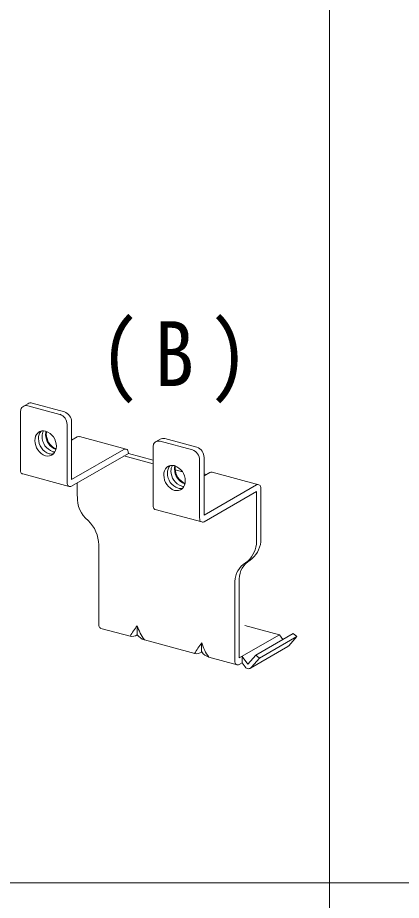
# Model space of a CAD drawing. Units: millimetres on the paper. Extents: x -195 to 195, y -140 to 138.
# Drawn here: x -39.17 to -32.65, y 93.34 to 108.33 of the extents above; entities that cross this region are included whole.
import ezdxf

# ---------------------------------------------------------------- set-up
doc = ezdxf.new("R2010")
doc.units = ezdxf.units.MM
doc.layers.add('0-6_文字', color=7, linetype='Continuous')
for name, color, linetype, lineweight in [('0-B_補強金具・金具・その他', 3, 'Continuous', 18), ('F-2_野縁受け', 3, 'Continuous', 18), ('F-4_ブレース・補強材', 4, 'Continuous', 9)]:
    doc.layers.add(name, color=color, linetype=linetype, lineweight=lineweight)
doc.styles.add('ＭＳ ゴシック', font='')
doc.styles.get('ＭＳ ゴシック').set_extended_font_data('MS Gothic')

msp = doc.modelspace()

# ---------------------------------------------------------------- linework, layer by layer
at = {"layer": '0-B_補強金具・金具・その他'}
for p, q in [((-38.919, 101.784), (-38.371, 101.637)), ((-39.116, 100.653), (-39.116, 101.635)), ((-39.073, 101.727), (-38.993, 101.774)), ((-38.995, 101.74), (-38.447, 101.593)), ((-38.325, 100.441), (-38.325, 101.421)), ((-38.25, 101.464), (-38.25, 100.484)), ((-38.152, 101.21), (-38.25, 101.153)), ((-37.321, 101.002), (-38.113, 101.214)), ((-36.667, 101.18), (-36.12, 101.034)), ((-36.865, 100.049), (-36.865, 101.032)), ((-36.822, 101.124), (-36.742, 101.17)), ((-36.743, 101.137), (-36.195, 100.99)), ((-37.361, 100.998), (-38.25, 100.484)), ((-38.25, 100.372), (-37.285, 100.929)), ((-36.865, 100.753), (-37.361, 100.886)), ((-36.865, 100.817), (-37.285, 100.929)), ((-36.074, 99.832), (-36.074, 100.817)), ((-35.998, 99.881), (-35.998, 100.861)), ((-39.08, 100.58), (-38.289, 100.368)), ((-36.366, 100.619), (-36.487, 100.652)), ((-35.9, 100.606), (-35.998, 100.55)), ((-35.957, 100.574), (-35.998, 100.585)), ((-35.065, 100.397), (-35.861, 100.611)), ((-38.152, 100.201), (-38.152, 100.429)), ((-35.998, 99.881), (-35.109, 100.394)), ((-35.998, 99.769), (-35.109, 100.282)), ((-35.109, 100.282), (-35.109, 99.386)), ((-35.033, 99.429), (-35.033, 100.326)), ((-36.828, 99.977), (-36.037, 99.765)), ((-37.787, 99.376), (-37.787, 98.027)), ((-35.399, 98.8), (-35.399, 97.456)), ((-35.474, 98.756), (-35.474, 97.412)), ((-37.252, 97.826), (-37.75, 97.959)), ((-37.134, 98.004), (-37.134, 97.851)), ((-34.718, 97.849), (-35.306, 98.007)), ((-36.156, 97.532), (-37.012, 97.762)), ((-35.399, 97.456), (-34.718, 97.849)), ((-35.117, 97.505), (-34.483, 97.871)), ((-34.422, 97.818), (-35.056, 97.452)), ((-34.718, 97.849), (-34.659, 97.769)), ((-34.717, 97.736), (-34.718, 97.737)), ((-34.559, 97.663), (-34.422, 97.818)), ((-34.483, 97.871), (-34.422, 97.818)), ((-36.039, 97.711), (-36.039, 97.557)), ((-35.21, 97.283), (-34.576, 97.649)), ((-35.438, 97.34), (-35.917, 97.468)), ((-35.351, 97.371), (-35.351, 97.483)), ((-35.351, 97.483), (-35.254, 97.349)), ((-35.254, 97.349), (-35.117, 97.505)), ((-35.192, 97.297), (-35.056, 97.452)), ((-35.117, 97.505), (-35.056, 97.452)), ((-35.399, 97.344), (-35.351, 97.371)), ((-35.302, 97.303), (-35.351, 97.371))]:
    msp.add_line(p, q, dxfattribs=at)
for centre, radius, start, end in [((-38.944, 101.69), 0.0973, 74.9133, 121.144), ((-38.947, 101.634), 0.169, 160.0272, 180.4495), ((-39.031, 101.655), 0.0836, 126.3383, 153.8155), ((-39.02, 101.646), 0.0973, 74.9133, 128.6238), ((-38.433, 101.464), 0.183, 0.0196, 70.3551), ((-38.509, 101.421), 0.183, 0.0196, 70.3551), ((-38.691, 101.153), 0.182, 134.9382, 181.6254), ((-38.728, 101.168), 0.146, 74.9073, 128.6232), ((-38.63, 101.188), 0.182, 138.4605, 181.6254), ((-38.537, 101.183), 0.275, 180.0155, 250.3592), ((-38.477, 101.218), 0.275, 180.0155, 250.3592), ((-38.569, 101.223), 0.182, 150.0688, 181.6254), ((-38.783, 101.05), 0.275, 0.0155, 70.3592), ((-38.509, 101.258), 0.182, 164.4891, 181.6254), ((-38.416, 101.253), 0.275, 180.0155, 248.9348), ((-38.497, 101.265), 0.182, 167.9943, 181.6254), ((-38.404, 101.26), 0.275, 180.0155, 246.8177), ((-38.127, 101.161), 0.0544, 75, 117.4381), ((-36.693, 101.087), 0.0973, 74.9133, 121.144), ((-38.598, 101.148), 0.275, 180.0155, 250.3592), ((-38.697, 101.047), 0.19, 315.8825, 0.6811), ((-36.696, 101.031), 0.169, 160.0272, 180.4495), ((-36.78, 101.052), 0.0836, 126.3383, 153.8155), ((-36.768, 101.043), 0.0973, 74.9133, 128.6238), ((-36.181, 100.861), 0.183, 0.0196, 70.3551), ((-38.652, 101.03), 0.146, 254.9073, 308.6232), ((-38.592, 101.065), 0.146, 254.9073, 285.0389), ((-38.531, 101.1), 0.146, 254.9073, 269.3935), ((-37.336, 100.949), 0.0544, 58.4921, 117.4381), ((-37.326, 100.966), 0.0351, 19.7974, 57.9225), ((-37.426, 100.932), 0.141, 359.0433, 19.1149), ((-36.257, 100.817), 0.183, 0.0196, 70.3551), ((-38.948, 100.65), 0.168, 179.1519, 194.6361), ((-39.07, 100.622), 0.0431, 199.6326, 236.3779), ((-39.066, 100.633), 0.0544, 238.4771, 255), ((-36.5, 100.566), 0.182, 134.9382, 181.6254), ((-36.538, 100.581), 0.146, 74.9073, 128.6232), ((-36.347, 100.596), 0.275, 180.0155, 250.3592), ((-36.439, 100.601), 0.182, 138.4605, 181.6254), ((-36.379, 100.636), 0.182, 150.0688, 181.6254), ((-36.286, 100.631), 0.275, 180.0155, 250.3592), ((-36.592, 100.463), 0.275, 0.0155, 70.3592), ((-36.318, 100.671), 0.182, 164.4891, 181.6254), ((-36.225, 100.666), 0.275, 180.0155, 248.9348), ((-36.306, 100.678), 0.182, 167.9943, 181.6254), ((-36.213, 100.673), 0.275, 180.0155, 246.8177), ((-35.875, 100.558), 0.0544, 74.9517, 117.4381), ((-38.157, 100.438), 0.168, 179.1519, 194.6361), ((-36.407, 100.561), 0.275, 180.0155, 250.3592), ((-36.507, 100.46), 0.19, 315.8825, 0.6811), ((-38.279, 100.41), 0.0431, 199.6326, 236.3779), ((-38.275, 100.421), 0.0544, 238.4771, 297.3809), ((-36.462, 100.443), 0.146, 254.9073, 308.6232), ((-36.401, 100.478), 0.146, 254.9073, 285.0389), ((-36.34, 100.513), 0.146, 254.9073, 269.3935), ((-35.084, 100.346), 0.0544, 58.4921, 117.4381), ((-35.074, 100.363), 0.0351, 19.7974, 57.9225), ((-35.174, 100.328), 0.141, 359.0433, 19.1149), ((-37.652, 100.175), 0.5, 177.0762, 230.6623), ((-36.697, 100.047), 0.168, 179.1519, 194.6361), ((-36.819, 100.019), 0.0431, 199.6326, 236.3779), ((-36.814, 100.029), 0.0544, 238.4771, 255), ((-35.906, 99.835), 0.168, 179.1519, 194.6361), ((-38.38, 99.36), 0.594, 1.5358, 46.2028), ((-36.028, 99.807), 0.0431, 199.6326, 236.3779), ((-36.023, 99.817), 0.0544, 238.4771, 297.3809), ((-35.575, 99.446), 0.47, 307.103, 352.6655), ((-35.499, 99.489), 0.47, 307.103, 352.6655), ((-35.032, 98.797), 0.367, 120.146, 179.6225), ((-35.107, 98.754), 0.367, 120.146, 179.6225), ((-37.618, 98.029), 0.168, 179.1519, 194.6361), ((-37.741, 98.001), 0.0431, 199.6326, 236.3779), ((-37.736, 98.012), 0.0544, 238.4771, 255), ((-35.787, 96.95), 1.71, 141.9404, 149.1515), ((-36.246, 98.298), 0.935, 198.2954, 214.9861), ((-37.218, 97.958), 0.136, 254.121, 308.2357), ((-36.92, 98.016), 0.27, 217.536, 249.9431), ((-34.692, 96.656), 1.71, 141.9404, 149.1515), ((-35.151, 98.004), 0.935, 198.2954, 214.9861), ((-34.611, 97.71), 0.07, 300, 318.522), ((-36.123, 97.664), 0.136, 254.121, 308.2357), ((-35.824, 97.722), 0.27, 217.536, 249.9431), ((-35.306, 97.41), 0.168, 179.1519, 194.6361), ((-35.428, 97.382), 0.0431, 199.6326, 236.3779), ((-35.424, 97.392), 0.0544, 238.4771, 297.3809), ((-35.245, 97.344), 0.07, 215.9941, 318.522)]:
    msp.add_arc(centre, radius, start, end, dxfattribs=at)
at = {"layer": 'F-2_野縁受け'}
msp.add_line((-190.619, 93.637), (-1.619, 93.637), dxfattribs=at)
at = {"layer": 'F-4_ブレース・補強材'}
msp.add_line((-33.869, 123.637), (-33.869, 78.637), dxfattribs=at)

# ---------------------------------------------------------------- texts
at = {"layer": '0-6_文字', "insert": (-37.771, 101.78), "char_height": 1.1, "attachment_point": 7, "style": 'ＭＳ ゴシック'}
msp.add_mtext('\\T1.38;\\W0.9;(B)', dxfattribs=at)

doc.saveas('drawing.dxf')
